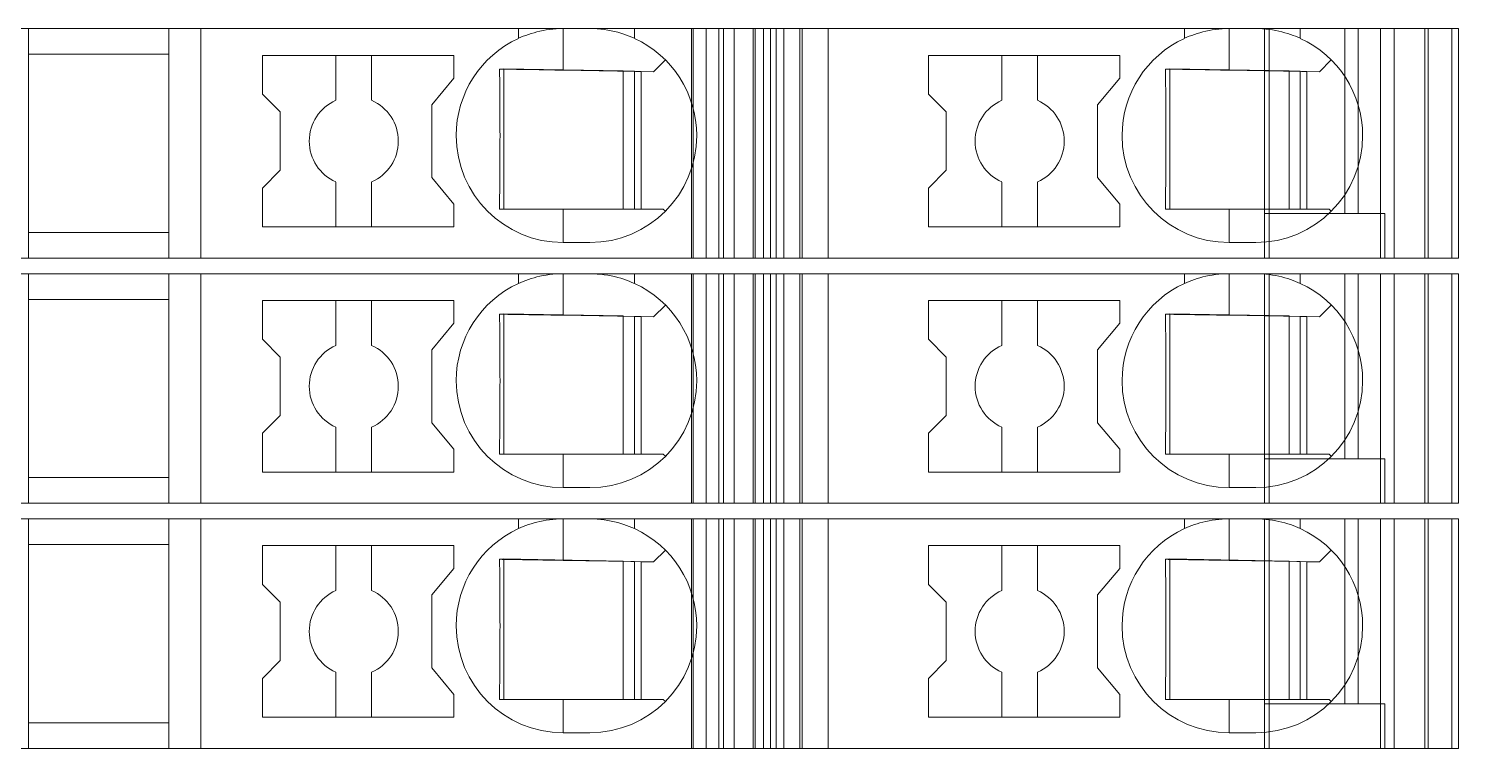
# Model space of a CAD drawing. Header units: millimetres. Extents: x 0 to 1680, y 0 to 1188.
# Drawn here: x 909.05 to 941.15, y 347.35 to 363.5 of the extents above; entities that cross this region are included whole.
import ezdxf
from ezdxf.enums import TextEntityAlignment as Align

# ---------------------------------------------------------------- set-up
doc = ezdxf.new("R2010")
doc.units = ezdxf.units.MM
for name, color, linetype, lineweight in [('EPLAN309', 5, 'Continuous', 5), ('EPLAN493', 5, 'Continuous', 5), ('MAIN-1', 7, 'Continuous', 5), ('MAIN-2', 7, 'Continuous', 5)]:
    doc.layers.add(name, color=color, linetype=linetype, lineweight=lineweight)
doc.styles.add('Tahoma', font='')
doc.styles.get('Tahoma').set_extended_font_data('Tahoma')

# ---------------------------------------------------------------- blocks, each defined once
blk = doc.blocks.new('EPLSYM_LibrarySPECIAL_Symbol12_Variant0_Placement8_22')
at = {"layer": 'EPLAN309', "lineweight": 13, "ltscale": 16}
blk.add_lwpolyline([(0, -5.15), (68.15, -5.15), (68.15, 0), (0, 0)], close=True, dxfattribs=at)
at = {"layer": 'EPLAN493', "color": 5, "style": 'Tahoma'}
blk.add_attdef('17_20450', text='', height=2.3478, dxfattribs=at).set_placement((0, -21.83478), align=Align.MIDDLE_RIGHT)
blk = doc.blocks.new('EPLSYM_LibrarySPECIAL_Symbol12_Variant0_Placement8_23')
at = {"layer": 'EPLAN309', "lineweight": 13, "ltscale": 16}
blk.add_lwpolyline([(0, -5.15), (68.15, -5.15), (68.15, 0), (0, 0)], close=True, dxfattribs=at)
at = {"layer": 'EPLAN493', "color": 5, "style": 'Tahoma'}
blk.add_attdef('17_20450', text='', height=2.3478, dxfattribs=at).set_placement((0, -21.83478), align=Align.MIDDLE_RIGHT)
blk = doc.blocks.new('EPLSYM_LibrarySPECIAL_Symbol12_Variant0_Placement8_24')
at = {"layer": 'EPLAN309', "lineweight": 13, "ltscale": 16}
blk.add_lwpolyline([(0, -5.15), (68.15, -5.15), (68.15, 0), (0, 0)], close=True, dxfattribs=at)
at = {"layer": 'EPLAN493', "color": 5, "style": 'Tahoma'}
blk.add_attdef('17_20450', text='', height=2.3478, dxfattribs=at).set_placement((0, -21.83478), align=Align.MIDDLE_RIGHT)

msp = doc.modelspace()

# ---------------------------------------------------------------- linework, layer by layer
at = {"layer": 'MAIN-1'}
for p, q in [((909.05, 363.5), (912.2, 363.5)), ((909.05, 363.5), (909.05, 358.35)), ((912.919, 363.5), (912.2, 363.5)), ((912.2, 358.35), (912.2, 363.5)), ((920.05, 363.5), (912.919, 363.5)), ((912.919, 363.5), (912.919, 358.35)), ((920.05, 363.5), (921.05, 363.5)), ((920.05, 363.282), (920.05, 363.5)), ((920.333, 363.39), (920.272, 363.37)), ((920.397, 363.409), (920.333, 363.39)), ((920.463, 363.427), (920.397, 363.409)), ((920.531, 363.443), (920.463, 363.427)), ((920.601, 363.458), (920.531, 363.443)), ((920.673, 363.47), (920.601, 363.458)), ((920.746, 363.481), (920.673, 363.47)), ((920.821, 363.489), (920.746, 363.481)), ((920.897, 363.495), (920.821, 363.489)), ((920.973, 363.499), (920.897, 363.495)), ((921.05, 363.5), (920.973, 363.499)), ((921.05, 362.568), (921.05, 363.5)), ((921.05, 363.5), (921.65, 363.5)), ((921.65, 363.5), (921.732, 363.499)), ((922.65, 363.5), (921.65, 363.5)), ((921.732, 363.499), (921.814, 363.494)), ((921.814, 363.494), (921.896, 363.487)), ((921.896, 363.487), (921.975, 363.478)), ((921.975, 363.478), (922.053, 363.466)), ((922.053, 363.466), (922.13, 363.452)), ((922.13, 363.452), (922.204, 363.435)), ((922.204, 363.435), (922.275, 363.417)), ((922.275, 363.417), (922.345, 363.397)), ((922.345, 363.397), (922.411, 363.376)), ((922.411, 363.376), (922.475, 363.354)), ((922.65, 363.5), (925.704, 363.5)), ((922.65, 363.282), (922.65, 363.5)), ((925.832, 363.5), (925.704, 363.5)), ((925.704, 358.35), (925.704, 363.5)), ((925.832, 363.5), (926.367, 363.5)), ((925.832, 358.35), (925.832, 363.5)), ((927, 363.5), (926.367, 363.5)), ((926.367, 358.35), (926.367, 363.5)), ((927, 363.5), (935, 363.5)), ((927, 358.35), (927, 363.5)), ((935, 363.5), (936, 363.5)), ((935, 363.282), (935, 363.5)), ((935.283, 363.39), (935.222, 363.37)), ((935.347, 363.409), (935.283, 363.39)), ((935.413, 363.427), (935.347, 363.409)), ((935.481, 363.443), (935.413, 363.427)), ((935.551, 363.458), (935.481, 363.443)), ((935.622, 363.47), (935.551, 363.458)), ((935.696, 363.481), (935.622, 363.47)), ((935.771, 363.489), (935.696, 363.481)), ((935.847, 363.495), (935.771, 363.489)), ((935.923, 363.499), (935.847, 363.495)), ((936, 363.5), (935.923, 363.499)), ((936, 362.568), (936, 363.5)), ((936, 363.5), (936.6, 363.5)), ((936.6, 363.5), (936.677, 363.499)), ((937.6, 363.5), (936.6, 363.5)), ((936.677, 363.499), (936.753, 363.495)), ((936.753, 363.495), (936.829, 363.489)), ((936.829, 363.489), (936.904, 363.481)), ((936.904, 363.481), (936.978, 363.47)), ((936.978, 363.47), (937.049, 363.458)), ((937.049, 363.458), (937.119, 363.443)), ((937.119, 363.443), (937.187, 363.427)), ((937.187, 363.427), (937.253, 363.409)), ((937.253, 363.409), (937.317, 363.39)), ((937.317, 363.39), (937.378, 363.37)), ((937.6, 363.5), (941, 363.5)), ((937.6, 363.282), (937.6, 363.5)), ((941, 358.35), (941, 363.5)), ((920.102, 363.305), (920.05, 363.282)), ((920.156, 363.327), (920.102, 363.305)), ((920.213, 363.349), (920.156, 363.327)), ((920.272, 363.37), (920.213, 363.349)), ((922.475, 363.354), (922.536, 363.331)), ((922.536, 363.331), (922.594, 363.306)), ((922.594, 363.306), (922.65, 363.282)), ((935.052, 363.305), (935, 363.282)), ((935.106, 363.327), (935.052, 363.305)), ((935.163, 363.349), (935.106, 363.327)), ((935.222, 363.37), (935.163, 363.349)), ((937.378, 363.37), (937.437, 363.349)), ((937.437, 363.349), (937.494, 363.327)), ((937.494, 363.327), (937.548, 363.305)), ((937.548, 363.305), (937.6, 363.282)), ((909.05, 362.925), (912.2, 362.925)), ((914.3, 362.9), (914.3, 362.029)), ((914.3, 362.9), (918.6, 362.9)), ((915.95, 362.9), (915.95, 361.892)), ((916.75, 361.892), (916.75, 362.9)), ((918.6, 362.389), (918.6, 362.9)), ((923.083, 362.533), (923.347, 362.797)), ((929.25, 362.9), (929.25, 362.029)), ((929.25, 362.9), (933.55, 362.9)), ((930.9, 362.9), (930.9, 361.892)), ((931.7, 361.892), (931.7, 362.9)), ((933.55, 362.389), (933.55, 362.9)), ((938.033, 362.533), (938.297, 362.797)), ((919.624, 362.592), (919.625, 362.522)), ((919.685, 362.591), (919.624, 362.592)), ((919.625, 362.522), (919.625, 362.45)), ((919.625, 362.45), (919.626, 362.377)), ((919.746, 362.59), (919.685, 362.591)), ((919.721, 362.591), (919.721, 359.45)), ((919.809, 362.589), (919.746, 362.59)), ((919.873, 362.588), (919.809, 362.589)), ((919.937, 362.587), (919.873, 362.588)), ((920.003, 362.586), (919.937, 362.587)), ((920.071, 362.585), (920.003, 362.586)), ((920.14, 362.584), (920.071, 362.585)), ((920.21, 362.582), (920.14, 362.584)), ((920.283, 362.581), (920.21, 362.582)), ((920.358, 362.58), (920.283, 362.581)), ((920.435, 362.579), (920.358, 362.58)), ((920.514, 362.577), (920.435, 362.579)), ((920.597, 362.576), (920.514, 362.577)), ((920.682, 362.575), (920.597, 362.576)), ((920.771, 362.573), (920.682, 362.575)), ((920.862, 362.571), (920.771, 362.573)), ((920.955, 362.57), (920.862, 362.571)), ((921.05, 362.568), (920.955, 362.57)), ((921.05, 362.568), (923.083, 362.533)), ((922.4, 362.545), (922.4, 359.45)), ((922.65, 359.45), (922.65, 362.54)), ((922.8, 362.538), (922.8, 359.45)), ((934.574, 362.592), (934.574, 362.522)), ((934.635, 362.591), (934.574, 362.592)), ((934.574, 362.522), (934.575, 362.45)), ((934.575, 362.45), (934.576, 362.377)), ((934.696, 362.59), (934.635, 362.591)), ((934.671, 362.591), (934.671, 359.45)), ((934.759, 362.589), (934.696, 362.59)), ((934.822, 362.588), (934.759, 362.589)), ((934.887, 362.587), (934.822, 362.588)), ((934.953, 362.586), (934.887, 362.587)), ((935.021, 362.585), (934.953, 362.586)), ((935.09, 362.584), (935.021, 362.585)), ((935.16, 362.582), (935.09, 362.584)), ((935.233, 362.581), (935.16, 362.582)), ((935.307, 362.58), (935.233, 362.581)), ((935.385, 362.579), (935.307, 362.58)), ((935.464, 362.577), (935.385, 362.579)), ((935.547, 362.576), (935.464, 362.577)), ((935.632, 362.575), (935.547, 362.576)), ((935.72, 362.573), (935.632, 362.575)), ((935.812, 362.571), (935.72, 362.573)), ((935.905, 362.57), (935.812, 362.571)), ((936, 362.568), (935.905, 362.57)), ((936, 362.568), (938.033, 362.533)), ((937.35, 362.545), (937.35, 359.45)), ((937.6, 359.45), (937.6, 362.54)), ((937.75, 362.538), (937.75, 359.45)), ((918.1, 361.793), (918.6, 362.389)), ((919.626, 362.377), (919.627, 362.303)), ((919.627, 362.303), (919.628, 362.227)), ((919.628, 362.227), (919.628, 362.149)), ((919.628, 362.149), (919.629, 362.07)), ((933.05, 361.793), (933.55, 362.389)), ((934.576, 362.377), (934.577, 362.303)), ((934.577, 362.303), (934.577, 362.227)), ((934.577, 362.227), (934.578, 362.149)), ((934.578, 362.149), (934.579, 362.07)), ((914.7, 361.629), (914.3, 362.029)), ((918.1, 361.793), (918.1, 360.157)), ((919.629, 362.07), (919.63, 361.988)), ((919.63, 361.988), (919.63, 361.904)), ((919.63, 361.904), (919.631, 361.817)), ((919.631, 361.817), (919.631, 361.726)), ((929.65, 361.629), (929.25, 362.029)), ((933.05, 361.793), (933.05, 360.157)), ((934.579, 362.07), (934.58, 361.988)), ((934.58, 361.988), (934.58, 361.904)), ((934.58, 361.904), (934.581, 361.817)), ((934.581, 361.817), (934.581, 361.726)), ((914.7, 361.629), (914.7, 360.321)), ((919.631, 361.726), (919.632, 361.632)), ((919.632, 361.632), (919.633, 361.534)), ((919.633, 361.534), (919.633, 361.431)), ((929.65, 361.629), (929.65, 360.321)), ((934.581, 361.726), (934.582, 361.632)), ((934.582, 361.632), (934.582, 361.534)), ((934.582, 361.534), (934.583, 361.431)), ((919.633, 361.431), (919.633, 361.324)), ((919.633, 361.324), (919.633, 361.213)), ((919.633, 361.213), (919.634, 361.1)), ((934.583, 361.431), (934.583, 361.324)), ((934.583, 361.324), (934.583, 361.213)), ((934.583, 361.213), (934.583, 361.1)), ((919.634, 361.1), (919.633, 360.979)), ((919.633, 360.979), (919.633, 360.861)), ((919.633, 360.861), (919.633, 360.747)), ((934.583, 361.1), (934.583, 360.979)), ((934.583, 360.979), (934.583, 360.861)), ((934.583, 360.861), (934.583, 360.747)), ((919.632, 360.534), (919.631, 360.434)), ((919.633, 360.747), (919.632, 360.638)), ((919.632, 360.638), (919.632, 360.534)), ((934.582, 360.534), (934.581, 360.434)), ((934.583, 360.747), (934.582, 360.638)), ((934.582, 360.638), (934.582, 360.534)), ((914.7, 360.321), (914.3, 359.921)), ((919.63, 360.248), (919.629, 360.159)), ((919.631, 360.339), (919.63, 360.248)), ((919.631, 360.434), (919.631, 360.339)), ((929.65, 360.321), (929.25, 359.921)), ((934.58, 360.248), (934.579, 360.159)), ((934.581, 360.339), (934.58, 360.248)), ((934.581, 360.434), (934.581, 360.339)), ((914.3, 359.921), (914.3, 359.05)), ((915.95, 360.058), (915.95, 359.05)), ((916.75, 360.058), (916.75, 359.05)), ((918.1, 360.157), (918.6, 359.561)), ((919.627, 359.908), (919.626, 359.829)), ((919.628, 359.99), (919.627, 359.908)), ((919.629, 360.159), (919.628, 360.073)), ((919.628, 360.073), (919.628, 359.99)), ((929.25, 359.921), (929.25, 359.05)), ((930.9, 360.058), (930.9, 359.05)), ((931.7, 360.058), (931.7, 359.05)), ((933.05, 360.157), (933.55, 359.561)), ((934.577, 359.908), (934.576, 359.829)), ((934.578, 359.99), (934.577, 359.908)), ((934.579, 360.159), (934.578, 360.073)), ((934.578, 360.073), (934.578, 359.99)), ((918.6, 359.05), (918.6, 359.561)), ((919.623, 359.524), (919.622, 359.45)), ((919.624, 359.598), (919.623, 359.524)), ((919.625, 359.75), (919.624, 359.674)), ((919.624, 359.674), (919.624, 359.598)), ((919.626, 359.829), (919.625, 359.75)), ((933.55, 359.05), (933.55, 359.561)), ((934.573, 359.524), (934.572, 359.45)), ((934.574, 359.598), (934.573, 359.524)), ((934.575, 359.75), (934.574, 359.674)), ((934.574, 359.674), (934.574, 359.598)), ((934.576, 359.829), (934.575, 359.75)), ((919.622, 359.45), (919.683, 359.45)), ((919.683, 359.45), (919.746, 359.45)), ((919.746, 359.45), (919.809, 359.45)), ((919.809, 359.45), (919.873, 359.45)), ((919.873, 359.45), (919.939, 359.45)), ((919.939, 359.45), (920.005, 359.45)), ((920.005, 359.45), (920.074, 359.45)), ((920.074, 359.45), (920.144, 359.45)), ((920.144, 359.45), (920.215, 359.45)), ((920.215, 359.45), (920.289, 359.45)), ((920.289, 359.45), (920.364, 359.45)), ((920.364, 359.45), (920.442, 359.45)), ((920.442, 359.45), (920.522, 359.45)), ((920.522, 359.45), (920.605, 359.45)), ((920.605, 359.45), (920.69, 359.45)), ((920.69, 359.45), (920.778, 359.45)), ((920.778, 359.45), (920.867, 359.45)), ((920.867, 359.45), (920.958, 359.45)), ((920.958, 359.45), (921.05, 359.45)), ((921.05, 359.45), (923.3, 359.45)), ((921.05, 359.45), (921.05, 358.7)), ((923.347, 359.403), (923.3, 359.45)), ((934.572, 359.45), (934.633, 359.45)), ((934.633, 359.45), (934.695, 359.45)), ((934.695, 359.45), (934.759, 359.45)), ((934.759, 359.45), (934.823, 359.45)), ((934.823, 359.45), (934.889, 359.45)), ((934.889, 359.45), (934.955, 359.45)), ((934.955, 359.45), (935.024, 359.45)), ((935.024, 359.45), (935.093, 359.45)), ((935.093, 359.45), (935.165, 359.45)), ((935.165, 359.45), (935.239, 359.45)), ((935.239, 359.45), (935.314, 359.45)), ((935.314, 359.45), (935.392, 359.45)), ((935.392, 359.45), (935.472, 359.45)), ((935.472, 359.45), (935.555, 359.45)), ((935.555, 359.45), (935.64, 359.45)), ((935.64, 359.45), (935.727, 359.45)), ((935.727, 359.45), (935.817, 359.45)), ((935.817, 359.45), (935.908, 359.45)), ((935.908, 359.45), (936, 359.45)), ((936, 359.45), (936, 358.7)), ((936, 359.45), (938.25, 359.45)), ((938.297, 359.403), (938.25, 359.45)), ((909.05, 358.925), (912.2, 358.925)), ((918.6, 359.05), (914.3, 359.05)), ((933.55, 359.05), (929.25, 359.05)), ((921.65, 358.7), (921.05, 358.7)), ((936.6, 358.7), (936, 358.7)), ((909.05, 358.35), (912.2, 358.35)), ((912.919, 358.35), (912.2, 358.35)), ((912.919, 358.35), (925.704, 358.35)), ((924.544, 358.35), (924.544, 358.35)), ((924.65, 358.35), (924.65, 358.35)), ((925.832, 358.35), (925.704, 358.35)), ((925.832, 358.35), (926.367, 358.35)), ((927, 358.35), (926.367, 358.35)), ((927, 358.35), (941, 358.35)), ((939.5, 358.35), (939.5, 358.35)), ((909.05, 358), (912.2, 358)), ((909.05, 358), (909.05, 352.85)), ((912.919, 358), (912.2, 358)), ((912.2, 352.85), (912.2, 358)), ((920.05, 358), (912.919, 358)), ((912.919, 358), (912.919, 352.85)), ((920.05, 358), (921.05, 358)), ((920.05, 357.782), (920.05, 358)), ((920.463, 357.927), (920.397, 357.909)), ((920.531, 357.943), (920.463, 357.927)), ((920.601, 357.958), (920.531, 357.943)), ((920.673, 357.97), (920.601, 357.958)), ((920.746, 357.981), (920.673, 357.97)), ((920.821, 357.989), (920.746, 357.981)), ((920.897, 357.995), (920.821, 357.989)), ((920.973, 357.999), (920.897, 357.995)), ((921.05, 358), (920.973, 357.999)), ((921.05, 357.068), (921.05, 358)), ((921.05, 358), (921.65, 358)), ((921.65, 358), (921.732, 357.999)), ((922.65, 358), (921.65, 358)), ((921.732, 357.999), (921.814, 357.994)), ((921.814, 357.994), (921.896, 357.987)), ((921.896, 357.987), (921.975, 357.978)), ((921.975, 357.978), (922.053, 357.966)), ((922.053, 357.966), (922.13, 357.952)), ((922.13, 357.952), (922.204, 357.935)), ((922.204, 357.935), (922.275, 357.917)), ((922.275, 357.917), (922.345, 357.897)), ((922.65, 358), (925.704, 358)), ((922.65, 357.782), (922.65, 358)), ((925.832, 358), (925.704, 358)), ((925.704, 352.85), (925.704, 358)), ((925.832, 358), (926.367, 358)), ((925.832, 352.85), (925.832, 358)), ((927, 358), (926.367, 358)), ((926.367, 352.85), (926.367, 358)), ((927, 358), (935, 358)), ((927, 352.85), (927, 358)), ((935, 358), (936, 358)), ((935, 357.782), (935, 358)), ((935.413, 357.927), (935.347, 357.909)), ((935.481, 357.943), (935.413, 357.927)), ((935.551, 357.958), (935.481, 357.943)), ((935.622, 357.97), (935.551, 357.958)), ((935.696, 357.981), (935.622, 357.97)), ((935.771, 357.989), (935.696, 357.981)), ((935.847, 357.995), (935.771, 357.989)), ((935.923, 357.999), (935.847, 357.995)), ((936, 358), (935.923, 357.999)), ((936, 357.068), (936, 358)), ((936, 358), (936.6, 358)), ((936.6, 358), (936.677, 357.999)), ((937.6, 358), (936.6, 358)), ((936.677, 357.999), (936.753, 357.995)), ((936.753, 357.995), (936.829, 357.989)), ((936.829, 357.989), (936.904, 357.981)), ((936.904, 357.981), (936.978, 357.97)), ((936.978, 357.97), (937.049, 357.958)), ((937.049, 357.958), (937.119, 357.943)), ((937.119, 357.943), (937.187, 357.927)), ((937.187, 357.927), (937.253, 357.909)), ((937.6, 358), (941, 358)), ((937.6, 357.782), (937.6, 358)), ((941, 352.85), (941, 358)), ((920.102, 357.805), (920.05, 357.782)), ((920.156, 357.827), (920.102, 357.805)), ((920.213, 357.849), (920.156, 357.827)), ((920.272, 357.87), (920.213, 357.849)), ((920.333, 357.89), (920.272, 357.87)), ((920.397, 357.909), (920.333, 357.89)), ((922.345, 357.897), (922.411, 357.876)), ((922.411, 357.876), (922.475, 357.854)), ((922.475, 357.854), (922.536, 357.831)), ((922.536, 357.831), (922.594, 357.806)), ((922.594, 357.806), (922.65, 357.782)), ((935.052, 357.805), (935, 357.782)), ((935.106, 357.827), (935.052, 357.805)), ((935.163, 357.849), (935.106, 357.827)), ((935.222, 357.87), (935.163, 357.849)), ((935.283, 357.89), (935.222, 357.87)), ((935.347, 357.909), (935.283, 357.89)), ((937.253, 357.909), (937.317, 357.89)), ((937.317, 357.89), (937.378, 357.87)), ((937.378, 357.87), (937.437, 357.849)), ((937.437, 357.849), (937.494, 357.827)), ((937.494, 357.827), (937.548, 357.805)), ((937.548, 357.805), (937.6, 357.782)), ((909.05, 357.425), (912.2, 357.425)), ((914.3, 357.4), (914.3, 356.529)), ((914.3, 357.4), (918.6, 357.4)), ((915.95, 357.4), (915.95, 356.392)), ((916.75, 356.392), (916.75, 357.4)), ((918.6, 356.889), (918.6, 357.4)), ((923.083, 357.033), (923.347, 357.297)), ((929.25, 357.4), (929.25, 356.529)), ((929.25, 357.4), (933.55, 357.4)), ((930.9, 357.4), (930.9, 356.392)), ((931.7, 356.392), (931.7, 357.4)), ((933.55, 356.889), (933.55, 357.4)), ((938.033, 357.033), (938.297, 357.297)), ((919.624, 357.092), (919.625, 357.022)), ((919.685, 357.091), (919.624, 357.092)), ((919.625, 357.022), (919.625, 356.95)), ((919.746, 357.09), (919.685, 357.091)), ((919.721, 357.091), (919.721, 353.95)), ((919.809, 357.089), (919.746, 357.09)), ((919.873, 357.088), (919.809, 357.089)), ((919.937, 357.087), (919.873, 357.088)), ((920.003, 357.086), (919.937, 357.087)), ((920.071, 357.085), (920.003, 357.086)), ((920.14, 357.084), (920.071, 357.085)), ((920.21, 357.082), (920.14, 357.084)), ((920.283, 357.081), (920.21, 357.082)), ((920.358, 357.08), (920.283, 357.081)), ((920.435, 357.079), (920.358, 357.08)), ((920.514, 357.077), (920.435, 357.079)), ((920.597, 357.076), (920.514, 357.077)), ((920.682, 357.075), (920.597, 357.076)), ((920.771, 357.073), (920.682, 357.075)), ((920.862, 357.071), (920.771, 357.073)), ((920.955, 357.07), (920.862, 357.071)), ((921.05, 357.068), (920.955, 357.07)), ((921.05, 357.068), (923.083, 357.033)), ((922.4, 357.045), (922.4, 353.95)), ((922.65, 353.95), (922.65, 357.04)), ((922.8, 357.038), (922.8, 353.95)), ((934.574, 357.092), (934.574, 357.022)), ((934.635, 357.091), (934.574, 357.092)), ((934.574, 357.022), (934.575, 356.95)), ((934.696, 357.09), (934.635, 357.091)), ((934.671, 357.091), (934.671, 353.95)), ((934.759, 357.089), (934.696, 357.09)), ((934.822, 357.088), (934.759, 357.089)), ((934.887, 357.087), (934.822, 357.088)), ((934.953, 357.086), (934.887, 357.087)), ((935.021, 357.085), (934.953, 357.086)), ((935.09, 357.084), (935.021, 357.085)), ((935.16, 357.082), (935.09, 357.084)), ((935.233, 357.081), (935.16, 357.082)), ((935.307, 357.08), (935.233, 357.081)), ((935.385, 357.079), (935.307, 357.08)), ((935.464, 357.077), (935.385, 357.079)), ((935.547, 357.076), (935.464, 357.077)), ((935.632, 357.075), (935.547, 357.076)), ((935.72, 357.073), (935.632, 357.075)), ((935.812, 357.071), (935.72, 357.073)), ((935.905, 357.07), (935.812, 357.071)), ((936, 357.068), (935.905, 357.07)), ((936, 357.068), (938.033, 357.033)), ((937.35, 357.045), (937.35, 353.95)), ((937.6, 353.95), (937.6, 357.04)), ((937.75, 357.038), (937.75, 353.95)), ((918.1, 356.293), (918.6, 356.889)), ((919.625, 356.95), (919.626, 356.877)), ((919.626, 356.877), (919.627, 356.803)), ((919.627, 356.803), (919.628, 356.727)), ((919.628, 356.727), (919.628, 356.649)), ((919.628, 356.649), (919.629, 356.57)), ((933.05, 356.293), (933.55, 356.889)), ((934.575, 356.95), (934.576, 356.877)), ((934.576, 356.877), (934.577, 356.803)), ((934.577, 356.803), (934.577, 356.727)), ((934.577, 356.727), (934.578, 356.649)), ((934.578, 356.649), (934.579, 356.57)), ((914.7, 356.129), (914.3, 356.529)), ((919.629, 356.57), (919.63, 356.488)), ((919.63, 356.488), (919.63, 356.404)), ((919.63, 356.404), (919.631, 356.317)), ((919.631, 356.317), (919.631, 356.226)), ((929.65, 356.129), (929.25, 356.529)), ((934.579, 356.57), (934.58, 356.488)), ((934.58, 356.488), (934.58, 356.404)), ((934.58, 356.404), (934.581, 356.317)), ((934.581, 356.317), (934.581, 356.226)), ((914.7, 356.129), (914.7, 354.821)), ((918.1, 356.293), (918.1, 354.657)), ((919.631, 356.226), (919.632, 356.132)), ((919.632, 356.132), (919.633, 356.034)), ((919.633, 356.034), (919.633, 355.931)), ((929.65, 356.129), (929.65, 354.821)), ((933.05, 356.293), (933.05, 354.657)), ((934.581, 356.226), (934.582, 356.132)), ((934.582, 356.132), (934.582, 356.034)), ((934.582, 356.034), (934.583, 355.931)), ((919.633, 355.931), (919.633, 355.824)), ((919.633, 355.824), (919.633, 355.713)), ((919.633, 355.713), (919.634, 355.6)), ((934.583, 355.931), (934.583, 355.824)), ((934.583, 355.824), (934.583, 355.713)), ((934.583, 355.713), (934.583, 355.6)), ((919.634, 355.6), (919.633, 355.479)), ((919.633, 355.479), (919.633, 355.361)), ((919.633, 355.361), (919.633, 355.247)), ((934.583, 355.6), (934.583, 355.479)), ((934.583, 355.479), (934.583, 355.361)), ((934.583, 355.361), (934.583, 355.247)), ((919.632, 355.034), (919.631, 354.934)), ((919.633, 355.247), (919.632, 355.138)), ((919.632, 355.138), (919.632, 355.034)), ((934.582, 355.034), (934.581, 354.934)), ((934.583, 355.247), (934.582, 355.138)), ((934.582, 355.138), (934.582, 355.034)), ((914.7, 354.821), (914.3, 354.421)), ((919.63, 354.748), (919.629, 354.659)), ((919.631, 354.839), (919.63, 354.748)), ((919.631, 354.934), (919.631, 354.839)), ((929.65, 354.821), (929.25, 354.421)), ((934.58, 354.748), (934.579, 354.659)), ((934.581, 354.839), (934.58, 354.748)), ((934.581, 354.934), (934.581, 354.839)), ((914.3, 354.421), (914.3, 353.55)), ((915.95, 354.558), (915.95, 353.55)), ((916.75, 354.558), (916.75, 353.55)), ((918.1, 354.657), (918.6, 354.061)), ((919.627, 354.408), (919.626, 354.329)), ((919.628, 354.49), (919.627, 354.408)), ((919.629, 354.659), (919.628, 354.573)), ((919.628, 354.573), (919.628, 354.49)), ((929.25, 354.421), (929.25, 353.55)), ((930.9, 354.558), (930.9, 353.55)), ((931.7, 354.558), (931.7, 353.55)), ((933.05, 354.657), (933.55, 354.061)), ((934.577, 354.408), (934.576, 354.329)), ((934.578, 354.49), (934.577, 354.408)), ((934.579, 354.659), (934.578, 354.573)), ((934.578, 354.573), (934.578, 354.49)), ((919.624, 354.098), (919.623, 354.024)), ((919.625, 354.25), (919.624, 354.174)), ((919.624, 354.174), (919.624, 354.098)), ((919.626, 354.329), (919.625, 354.25)), ((934.574, 354.098), (934.573, 354.024)), ((934.575, 354.25), (934.574, 354.174)), ((934.574, 354.174), (934.574, 354.098)), ((934.576, 354.329), (934.575, 354.25)), ((918.6, 353.55), (918.6, 354.061)), ((919.623, 354.024), (919.622, 353.95)), ((919.622, 353.95), (919.683, 353.95)), ((919.683, 353.95), (919.746, 353.95)), ((919.746, 353.95), (919.809, 353.95)), ((919.809, 353.95), (919.873, 353.95)), ((919.873, 353.95), (919.939, 353.95)), ((919.939, 353.95), (920.005, 353.95)), ((920.005, 353.95), (920.074, 353.95)), ((920.074, 353.95), (920.144, 353.95)), ((920.144, 353.95), (920.215, 353.95)), ((920.215, 353.95), (920.289, 353.95)), ((920.289, 353.95), (920.364, 353.95)), ((920.364, 353.95), (920.442, 353.95)), ((920.442, 353.95), (920.522, 353.95)), ((920.522, 353.95), (920.605, 353.95)), ((920.605, 353.95), (920.69, 353.95)), ((920.69, 353.95), (920.778, 353.95)), ((920.778, 353.95), (920.867, 353.95)), ((920.867, 353.95), (920.958, 353.95)), ((920.958, 353.95), (921.05, 353.95)), ((921.05, 353.95), (923.3, 353.95)), ((921.05, 353.95), (921.05, 353.2)), ((923.347, 353.903), (923.3, 353.95)), ((933.55, 353.55), (933.55, 354.061)), ((934.573, 354.024), (934.572, 353.95)), ((934.572, 353.95), (934.633, 353.95)), ((934.633, 353.95), (934.695, 353.95)), ((934.695, 353.95), (934.759, 353.95)), ((934.759, 353.95), (934.823, 353.95)), ((934.823, 353.95), (934.889, 353.95)), ((934.889, 353.95), (934.955, 353.95)), ((934.955, 353.95), (935.024, 353.95)), ((935.024, 353.95), (935.093, 353.95)), ((935.093, 353.95), (935.165, 353.95)), ((935.165, 353.95), (935.239, 353.95)), ((935.239, 353.95), (935.314, 353.95)), ((935.314, 353.95), (935.392, 353.95)), ((935.392, 353.95), (935.472, 353.95)), ((935.472, 353.95), (935.555, 353.95)), ((935.555, 353.95), (935.64, 353.95)), ((935.64, 353.95), (935.727, 353.95)), ((935.727, 353.95), (935.817, 353.95)), ((935.817, 353.95), (935.908, 353.95)), ((935.908, 353.95), (936, 353.95)), ((936, 353.95), (936, 353.2)), ((936, 353.95), (938.25, 353.95)), ((938.297, 353.903), (938.25, 353.95)), ((909.05, 353.425), (912.2, 353.425)), ((918.6, 353.55), (914.3, 353.55)), ((933.55, 353.55), (929.25, 353.55)), ((921.65, 353.2), (921.05, 353.2)), ((936.6, 353.2), (936, 353.2)), ((909.05, 352.85), (912.2, 352.85)), ((912.919, 352.85), (912.2, 352.85)), ((912.919, 352.85), (925.704, 352.85)), ((924.544, 352.85), (924.544, 352.85)), ((924.65, 352.85), (924.65, 352.85)), ((925.832, 352.85), (925.704, 352.85)), ((925.832, 352.85), (926.367, 352.85)), ((927, 352.85), (926.367, 352.85)), ((927, 352.85), (941, 352.85)), ((939.5, 352.85), (939.5, 352.85)), ((909.05, 352.5), (912.2, 352.5)), ((909.05, 352.5), (909.05, 347.35)), ((912.919, 352.5), (912.2, 352.5)), ((912.2, 347.35), (912.2, 352.5)), ((920.05, 352.5), (912.919, 352.5)), ((912.919, 352.5), (912.919, 347.35)), ((920.05, 352.5), (921.05, 352.5)), ((920.05, 352.282), (920.05, 352.5)), ((920.673, 352.47), (920.601, 352.458)), ((920.746, 352.481), (920.673, 352.47)), ((920.821, 352.489), (920.746, 352.481)), ((920.897, 352.495), (920.821, 352.489)), ((920.973, 352.499), (920.897, 352.495)), ((921.05, 352.5), (920.973, 352.499)), ((921.05, 351.568), (921.05, 352.5)), ((921.05, 352.5), (921.65, 352.5)), ((921.65, 352.5), (921.732, 352.499)), ((922.65, 352.5), (921.65, 352.5)), ((921.732, 352.499), (921.814, 352.494)), ((921.814, 352.494), (921.896, 352.487)), ((921.896, 352.487), (921.975, 352.478)), ((921.975, 352.478), (922.053, 352.466)), ((922.053, 352.466), (922.13, 352.452)), ((922.65, 352.5), (925.704, 352.5)), ((922.65, 352.282), (922.65, 352.5)), ((925.832, 352.5), (925.704, 352.5)), ((925.704, 347.35), (925.704, 352.5)), ((925.832, 352.5), (926.367, 352.5)), ((925.832, 347.35), (925.832, 352.5)), ((927, 352.5), (926.367, 352.5)), ((926.367, 347.35), (926.367, 352.5)), ((927, 352.5), (935, 352.5)), ((927, 347.35), (927, 352.5)), ((935, 352.5), (936, 352.5)), ((935, 352.282), (935, 352.5)), ((935.622, 352.47), (935.551, 352.458)), ((935.696, 352.481), (935.622, 352.47)), ((935.771, 352.489), (935.696, 352.481)), ((935.847, 352.495), (935.771, 352.489)), ((935.923, 352.499), (935.847, 352.495)), ((936, 352.5), (935.923, 352.499)), ((936, 351.568), (936, 352.5)), ((936, 352.5), (936.6, 352.5)), ((936.6, 352.5), (936.677, 352.499)), ((937.6, 352.5), (936.6, 352.5)), ((936.677, 352.499), (936.753, 352.495)), ((936.753, 352.495), (936.829, 352.489)), ((936.829, 352.489), (936.904, 352.481)), ((936.904, 352.481), (936.978, 352.47)), ((936.978, 352.47), (937.049, 352.458)), ((937.6, 352.5), (941, 352.5)), ((937.6, 352.282), (937.6, 352.5)), ((941, 347.35), (941, 352.5)), ((920.102, 352.305), (920.05, 352.282)), ((920.156, 352.327), (920.102, 352.305)), ((920.213, 352.349), (920.156, 352.327)), ((920.272, 352.37), (920.213, 352.349)), ((920.333, 352.39), (920.272, 352.37)), ((920.397, 352.409), (920.333, 352.39)), ((920.463, 352.427), (920.397, 352.409)), ((920.531, 352.443), (920.463, 352.427)), ((920.601, 352.458), (920.531, 352.443)), ((922.13, 352.452), (922.204, 352.435)), ((922.204, 352.435), (922.275, 352.417)), ((922.275, 352.417), (922.345, 352.397)), ((922.345, 352.397), (922.411, 352.376)), ((922.411, 352.376), (922.475, 352.354)), ((922.475, 352.354), (922.536, 352.331)), ((922.536, 352.331), (922.594, 352.306)), ((922.594, 352.306), (922.65, 352.282)), ((935.052, 352.305), (935, 352.282)), ((935.106, 352.327), (935.052, 352.305)), ((935.163, 352.349), (935.106, 352.327)), ((935.222, 352.37), (935.163, 352.349)), ((935.283, 352.39), (935.222, 352.37)), ((935.347, 352.409), (935.283, 352.39)), ((935.413, 352.427), (935.347, 352.409)), ((935.481, 352.443), (935.413, 352.427)), ((935.551, 352.458), (935.481, 352.443)), ((937.049, 352.458), (937.119, 352.443)), ((937.119, 352.443), (937.187, 352.427)), ((937.187, 352.427), (937.253, 352.409)), ((937.253, 352.409), (937.317, 352.39)), ((937.317, 352.39), (937.378, 352.37)), ((937.378, 352.37), (937.437, 352.349)), ((937.437, 352.349), (937.494, 352.327)), ((937.494, 352.327), (937.548, 352.305)), ((937.548, 352.305), (937.6, 352.282)), ((909.05, 351.925), (912.2, 351.925)), ((914.3, 351.9), (914.3, 351.029)), ((914.3, 351.9), (918.6, 351.9)), ((915.95, 351.9), (915.95, 350.892)), ((916.75, 350.892), (916.75, 351.9)), ((918.6, 351.389), (918.6, 351.9)), ((929.25, 351.9), (929.25, 351.029)), ((929.25, 351.9), (933.55, 351.9)), ((930.9, 351.9), (930.9, 350.892)), ((931.7, 350.892), (931.7, 351.9)), ((933.55, 351.389), (933.55, 351.9)), ((919.624, 351.592), (919.625, 351.522)), ((919.685, 351.591), (919.624, 351.592)), ((919.625, 351.522), (919.625, 351.45)), ((919.746, 351.59), (919.685, 351.591)), ((919.721, 351.591), (919.721, 348.45)), ((919.809, 351.589), (919.746, 351.59)), ((919.873, 351.588), (919.809, 351.589)), ((919.937, 351.587), (919.873, 351.588)), ((920.003, 351.586), (919.937, 351.587)), ((920.071, 351.585), (920.003, 351.586)), ((920.14, 351.584), (920.071, 351.585)), ((920.21, 351.582), (920.14, 351.584)), ((920.283, 351.581), (920.21, 351.582)), ((920.358, 351.58), (920.283, 351.581)), ((920.435, 351.579), (920.358, 351.58)), ((920.514, 351.577), (920.435, 351.579)), ((920.597, 351.576), (920.514, 351.577)), ((920.682, 351.575), (920.597, 351.576)), ((920.771, 351.573), (920.682, 351.575)), ((920.862, 351.571), (920.771, 351.573)), ((920.955, 351.57), (920.862, 351.571)), ((921.05, 351.568), (920.955, 351.57)), ((921.05, 351.568), (923.083, 351.533)), ((922.4, 351.545), (922.4, 348.45)), ((922.65, 348.45), (922.65, 351.54)), ((922.8, 351.538), (922.8, 348.45)), ((923.083, 351.533), (923.347, 351.797)), ((934.574, 351.592), (934.574, 351.522)), ((934.635, 351.591), (934.574, 351.592)), ((934.574, 351.522), (934.575, 351.45)), ((934.696, 351.59), (934.635, 351.591)), ((934.671, 351.591), (934.671, 348.45)), ((934.759, 351.589), (934.696, 351.59)), ((934.822, 351.588), (934.759, 351.589)), ((934.887, 351.587), (934.822, 351.588)), ((934.953, 351.586), (934.887, 351.587)), ((935.021, 351.585), (934.953, 351.586)), ((935.09, 351.584), (935.021, 351.585)), ((935.16, 351.582), (935.09, 351.584)), ((935.233, 351.581), (935.16, 351.582)), ((935.307, 351.58), (935.233, 351.581)), ((935.385, 351.579), (935.307, 351.58)), ((935.464, 351.577), (935.385, 351.579)), ((935.547, 351.576), (935.464, 351.577)), ((935.632, 351.575), (935.547, 351.576)), ((935.72, 351.573), (935.632, 351.575)), ((935.812, 351.571), (935.72, 351.573)), ((935.905, 351.57), (935.812, 351.571)), ((936, 351.568), (935.905, 351.57)), ((936, 351.568), (938.033, 351.533)), ((937.35, 351.545), (937.35, 348.45)), ((937.6, 348.45), (937.6, 351.54)), ((937.75, 351.538), (937.75, 348.45)), ((938.033, 351.533), (938.297, 351.797)), ((918.1, 350.793), (918.6, 351.389)), ((919.625, 351.45), (919.626, 351.377)), ((919.626, 351.377), (919.627, 351.303)), ((919.627, 351.303), (919.628, 351.227)), ((919.628, 351.227), (919.628, 351.149)), ((933.05, 350.793), (933.55, 351.389)), ((934.575, 351.45), (934.576, 351.377)), ((934.576, 351.377), (934.577, 351.303)), ((934.577, 351.303), (934.577, 351.227)), ((934.577, 351.227), (934.578, 351.149)), ((914.7, 350.629), (914.3, 351.029)), ((919.628, 351.149), (919.629, 351.07)), ((919.629, 351.07), (919.63, 350.988)), ((919.63, 350.988), (919.63, 350.904)), ((919.63, 350.904), (919.631, 350.817)), ((929.65, 350.629), (929.25, 351.029)), ((934.578, 351.149), (934.579, 351.07)), ((934.579, 351.07), (934.58, 350.988)), ((934.58, 350.988), (934.58, 350.904)), ((934.58, 350.904), (934.581, 350.817)), ((914.7, 350.629), (914.7, 349.321)), ((918.1, 350.793), (918.1, 349.157)), ((919.631, 350.817), (919.631, 350.726)), ((919.631, 350.726), (919.632, 350.632)), ((919.632, 350.632), (919.633, 350.534)), ((919.633, 350.534), (919.633, 350.431)), ((929.65, 350.629), (929.65, 349.321)), ((933.05, 350.793), (933.05, 349.157)), ((934.581, 350.817), (934.581, 350.726)), ((934.581, 350.726), (934.582, 350.632)), ((934.582, 350.632), (934.582, 350.534)), ((934.582, 350.534), (934.583, 350.431)), ((919.633, 350.431), (919.633, 350.324)), ((919.633, 350.324), (919.633, 350.213)), ((919.633, 350.213), (919.634, 350.1)), ((934.583, 350.431), (934.583, 350.324)), ((934.583, 350.324), (934.583, 350.213)), ((934.583, 350.213), (934.583, 350.1)), ((919.634, 350.1), (919.633, 349.979)), ((919.633, 349.979), (919.633, 349.861)), ((934.583, 350.1), (934.583, 349.979)), ((934.583, 349.979), (934.583, 349.861)), ((919.633, 349.747), (919.632, 349.638)), ((919.632, 349.638), (919.632, 349.534)), ((919.633, 349.861), (919.633, 349.747)), ((934.583, 349.747), (934.582, 349.638)), ((934.582, 349.638), (934.582, 349.534)), ((934.583, 349.861), (934.583, 349.747)), ((914.7, 349.321), (914.3, 348.921)), ((919.631, 349.339), (919.63, 349.248)), ((919.632, 349.534), (919.631, 349.434)), ((919.631, 349.434), (919.631, 349.339)), ((929.65, 349.321), (929.25, 348.921)), ((934.581, 349.339), (934.58, 349.248)), ((934.582, 349.534), (934.581, 349.434)), ((934.581, 349.434), (934.581, 349.339)), ((915.95, 349.058), (915.95, 348.05)), ((916.75, 349.058), (916.75, 348.05)), ((918.1, 349.157), (918.6, 348.561)), ((919.628, 348.99), (919.627, 348.908)), ((919.629, 349.159), (919.628, 349.073)), ((919.628, 349.073), (919.628, 348.99)), ((919.63, 349.248), (919.629, 349.159)), ((930.9, 349.058), (930.9, 348.05)), ((931.7, 349.058), (931.7, 348.05)), ((933.05, 349.157), (933.55, 348.561)), ((934.578, 348.99), (934.577, 348.908)), ((934.579, 349.159), (934.578, 349.073)), ((934.578, 349.073), (934.578, 348.99)), ((934.58, 349.248), (934.579, 349.159)), ((914.3, 348.921), (914.3, 348.05)), ((919.625, 348.75), (919.624, 348.674)), ((919.624, 348.674), (919.624, 348.598)), ((919.626, 348.829), (919.625, 348.75)), ((919.627, 348.908), (919.626, 348.829)), ((929.25, 348.921), (929.25, 348.05)), ((934.575, 348.75), (934.574, 348.674)), ((934.574, 348.674), (934.574, 348.598)), ((934.576, 348.829), (934.575, 348.75)), ((934.577, 348.908), (934.576, 348.829)), ((918.6, 348.05), (918.6, 348.561)), ((919.623, 348.524), (919.622, 348.45)), ((919.622, 348.45), (919.683, 348.45)), ((919.624, 348.598), (919.623, 348.524)), ((919.683, 348.45), (919.746, 348.45)), ((919.746, 348.45), (919.809, 348.45)), ((919.809, 348.45), (919.873, 348.45)), ((919.873, 348.45), (919.939, 348.45)), ((919.939, 348.45), (920.005, 348.45)), ((920.005, 348.45), (920.074, 348.45)), ((920.074, 348.45), (920.144, 348.45)), ((920.144, 348.45), (920.215, 348.45)), ((920.215, 348.45), (920.289, 348.45)), ((920.289, 348.45), (920.364, 348.45)), ((920.364, 348.45), (920.442, 348.45)), ((920.442, 348.45), (920.522, 348.45)), ((920.522, 348.45), (920.605, 348.45)), ((920.605, 348.45), (920.69, 348.45)), ((920.69, 348.45), (920.778, 348.45)), ((920.778, 348.45), (920.867, 348.45)), ((920.867, 348.45), (920.958, 348.45)), ((920.958, 348.45), (921.05, 348.45)), ((921.05, 348.45), (923.3, 348.45)), ((921.05, 348.45), (921.05, 347.7)), ((923.347, 348.403), (923.3, 348.45)), ((933.55, 348.05), (933.55, 348.561)), ((934.573, 348.524), (934.572, 348.45)), ((934.572, 348.45), (934.633, 348.45)), ((934.574, 348.598), (934.573, 348.524)), ((934.633, 348.45), (934.695, 348.45)), ((934.695, 348.45), (934.759, 348.45)), ((934.759, 348.45), (934.823, 348.45)), ((934.823, 348.45), (934.889, 348.45)), ((934.889, 348.45), (934.955, 348.45)), ((934.955, 348.45), (935.024, 348.45)), ((935.024, 348.45), (935.093, 348.45)), ((935.093, 348.45), (935.165, 348.45)), ((935.165, 348.45), (935.239, 348.45)), ((935.239, 348.45), (935.314, 348.45)), ((935.314, 348.45), (935.392, 348.45)), ((935.392, 348.45), (935.472, 348.45)), ((935.472, 348.45), (935.555, 348.45)), ((935.555, 348.45), (935.64, 348.45)), ((935.64, 348.45), (935.727, 348.45)), ((935.727, 348.45), (935.817, 348.45)), ((935.817, 348.45), (935.908, 348.45)), ((935.908, 348.45), (936, 348.45)), ((936, 348.45), (936, 347.7)), ((936, 348.45), (938.25, 348.45)), ((938.297, 348.403), (938.25, 348.45)), ((918.6, 348.05), (914.3, 348.05)), ((933.55, 348.05), (929.25, 348.05)), ((909.05, 347.925), (912.2, 347.925)), ((921.65, 347.7), (921.05, 347.7)), ((936.6, 347.7), (936, 347.7)), ((909.05, 347.35), (912.2, 347.35)), ((912.919, 347.35), (912.2, 347.35)), ((912.919, 347.35), (925.704, 347.35)), ((924.544, 347.35), (924.544, 347.35)), ((924.65, 347.35), (924.65, 347.35)), ((925.832, 347.35), (925.704, 347.35)), ((925.832, 347.35), (926.367, 347.35)), ((927, 347.35), (926.367, 347.35)), ((927, 347.35), (941, 347.35)), ((939.5, 347.35), (939.5, 347.35))]:
    msp.add_line(p, q, dxfattribs=at)
for centre, radius, start, end in [((921.05, 361.1), 2.4, 114.6244, 180), ((921.65, 361.1), 2.4, 0, 65.3756), ((936, 361.1), 2.4, 114.6244, 180), ((936.6, 361.1), 2.4, 0, 65.3756), ((916.35, 360.975), 1, 113.5782, 180), ((916.35, 360.975), 1, 0, 66.4218), ((931.3, 360.975), 1, 113.5782, 180), ((931.3, 360.975), 1, 0, 66.4218), ((916.35, 360.975), 1, 180, 246.4218), ((916.35, 360.975), 1, 293.5782, 0), ((921.05, 361.1), 2.4, 180, 270), ((921.65, 361.1), 2.4, 270, 0), ((931.3, 360.975), 1, 180, 246.4218), ((931.3, 360.975), 1, 293.5782, 0), ((936, 361.1), 2.4, 180, 270), ((936.6, 361.1), 2.4, 270, 0), ((921.05, 355.6), 2.4, 114.6244, 180), ((921.65, 355.6), 2.4, 0, 65.3756), ((936, 355.6), 2.4, 114.6244, 180), ((936.6, 355.6), 2.4, 0, 65.3756), ((916.35, 355.475), 1, 113.5782, 180), ((916.35, 355.475), 1, 0, 66.4218), ((931.3, 355.475), 1, 113.5782, 180), ((931.3, 355.475), 1, 0, 66.4218), ((916.35, 355.475), 1, 180, 246.4218), ((916.35, 355.475), 1, 293.5782, 0), ((921.05, 355.6), 2.4, 180, 270), ((921.65, 355.6), 2.4, 270, 0), ((931.3, 355.475), 1, 180, 246.4218), ((931.3, 355.475), 1, 293.5782, 0), ((936, 355.6), 2.4, 180, 270), ((936.6, 355.6), 2.4, 270, 0), ((921.05, 350.1), 2.4, 114.6244, 180), ((921.65, 350.1), 2.4, 0, 65.3756), ((936, 350.1), 2.4, 114.6244, 180), ((936.6, 350.1), 2.4, 0, 65.3756), ((916.35, 349.975), 1, 113.5782, 180), ((916.35, 349.975), 1, 0, 66.4218), ((931.3, 349.975), 1, 113.5782, 180), ((931.3, 349.975), 1, 0, 66.4218), ((916.35, 349.975), 1, 180, 246.4218), ((916.35, 349.975), 1, 293.5782, 0), ((921.05, 350.1), 2.4, 180, 270), ((921.65, 350.1), 2.4, 270, 0), ((931.3, 349.975), 1, 180, 246.4218), ((931.3, 349.975), 1, 293.5782, 0), ((936, 350.1), 2.4, 180, 270), ((936.6, 350.1), 2.4, 270, 0)]:
    msp.add_arc(centre, radius, start, end, dxfattribs=at)
at = {"layer": 'MAIN-2'}
for p, q in [((923.931, 358.35), (923.931, 363.5)), ((923.971, 363.5), (923.971, 358.35)), ((924.262, 363.5), (924.262, 358.35)), ((924.544, 358.35), (924.544, 363.5)), ((924.65, 358.35), (924.65, 363.5)), ((924.891, 363.5), (924.891, 358.35)), ((925.316, 363.5), (925.316, 358.35)), ((925.361, 363.5), (925.361, 358.35)), ((925.363, 358.35), (925.363, 363.5)), ((925.55, 363.5), (925.55, 358.35)), ((926.008, 358.35), (926.008, 363.5)), ((926.414, 363.5), (926.414, 358.35)), ((936.8, 363.5), (936.8, 358.35)), ((936.898, 363.5), (936.898, 358.35)), ((938.6, 363.5), (938.6, 359.35)), ((938.9, 359.35), (938.9, 363.5)), ((939.4, 363.5), (939.4, 358.35)), ((939.709, 358.35), (939.709, 363.5)), ((940.4, 358.35), (940.4, 363.5)), ((940.47, 363.5), (940.47, 358.35)), ((919.721, 362.6), (919.624, 362.592)), ((919.721, 362.6), (919.721, 362.591)), ((922.4, 362.553), (919.721, 362.6)), ((922.4, 362.548), (922.4, 362.553)), ((922.65, 362.543), (922.4, 362.548)), ((922.4, 362.548), (922.4, 362.545)), ((922.65, 362.543), (922.65, 362.542)), ((922.8, 362.539), (922.65, 362.542)), ((922.65, 362.54), (922.65, 362.542)), ((922.8, 362.538), (922.8, 362.539)), ((922.8, 362.538), (923.083, 362.533)), ((922.8, 362.538), (922.8, 362.538)), ((934.671, 362.6), (934.574, 362.592)), ((934.671, 362.6), (934.671, 362.591)), ((937.35, 362.553), (934.671, 362.6)), ((937.35, 362.548), (937.35, 362.553)), ((937.6, 362.543), (937.35, 362.548)), ((937.35, 362.548), (937.35, 362.545)), ((937.6, 362.543), (937.6, 362.542)), ((937.75, 362.539), (937.6, 362.542)), ((937.6, 362.54), (937.6, 362.542)), ((937.75, 362.538), (937.75, 362.539)), ((937.75, 362.538), (938.033, 362.533)), ((937.75, 362.538), (937.75, 362.538)), ((922.4, 359.45), (922.4, 359.45)), ((922.65, 359.45), (922.65, 359.45)), ((923.347, 359.403), (923.347, 359.403)), ((936.8, 359.35), (939.5, 359.35)), ((937.35, 359.45), (937.35, 359.45)), ((937.6, 359.45), (937.6, 359.45)), ((938.297, 359.403), (938.297, 359.403)), ((939.5, 358.35), (939.5, 359.35)), ((923.931, 352.85), (923.931, 358)), ((923.971, 358), (923.971, 352.85)), ((924.262, 358), (924.262, 352.85)), ((924.544, 352.85), (924.544, 358)), ((924.65, 352.85), (924.65, 358)), ((924.891, 358), (924.891, 352.85)), ((925.316, 358), (925.316, 352.85)), ((925.361, 358), (925.361, 352.85)), ((925.363, 352.85), (925.363, 358)), ((925.55, 358), (925.55, 352.85)), ((926.008, 352.85), (926.008, 358)), ((926.414, 358), (926.414, 352.85)), ((936.8, 358), (936.8, 352.85)), ((936.898, 358), (936.898, 352.85)), ((938.6, 358), (938.6, 353.85)), ((938.9, 353.85), (938.9, 358)), ((939.4, 358), (939.4, 352.85)), ((939.709, 352.85), (939.709, 358)), ((940.4, 352.85), (940.4, 358)), ((940.47, 358), (940.47, 352.85)), ((919.721, 357.1), (919.624, 357.092)), ((919.721, 357.1), (919.721, 357.091)), ((922.4, 357.053), (919.721, 357.1)), ((922.4, 357.048), (922.4, 357.053)), ((922.65, 357.043), (922.4, 357.048)), ((922.4, 357.048), (922.4, 357.045)), ((922.65, 357.043), (922.65, 357.042)), ((922.8, 357.039), (922.65, 357.042)), ((922.65, 357.04), (922.65, 357.042)), ((922.8, 357.038), (922.8, 357.039)), ((922.8, 357.038), (923.083, 357.033)), ((922.8, 357.038), (922.8, 357.038)), ((934.671, 357.1), (934.574, 357.092)), ((934.671, 357.1), (934.671, 357.091)), ((937.35, 357.053), (934.671, 357.1)), ((937.35, 357.048), (937.35, 357.053)), ((937.6, 357.043), (937.35, 357.048)), ((937.35, 357.048), (937.35, 357.045)), ((937.6, 357.043), (937.6, 357.042)), ((937.75, 357.039), (937.6, 357.042)), ((937.6, 357.04), (937.6, 357.042)), ((937.75, 357.038), (937.75, 357.039)), ((937.75, 357.038), (938.033, 357.033)), ((937.75, 357.038), (937.75, 357.038)), ((922.4, 353.95), (922.4, 353.95)), ((922.65, 353.95), (922.65, 353.95)), ((923.347, 353.903), (923.347, 353.903)), ((936.8, 353.85), (939.5, 353.85)), ((937.35, 353.95), (937.35, 353.95)), ((937.6, 353.95), (937.6, 353.95)), ((938.297, 353.903), (938.297, 353.903)), ((939.5, 352.85), (939.5, 353.85)), ((923.931, 347.35), (923.931, 352.5)), ((923.971, 352.5), (923.971, 347.35)), ((924.262, 352.5), (924.262, 347.35)), ((924.544, 347.35), (924.544, 352.5)), ((924.65, 347.35), (924.65, 352.5)), ((924.891, 352.5), (924.891, 347.35)), ((925.316, 352.5), (925.316, 347.35)), ((925.361, 352.5), (925.361, 347.35)), ((925.363, 347.35), (925.363, 352.5)), ((925.55, 352.5), (925.55, 347.35)), ((926.008, 347.35), (926.008, 352.5)), ((926.414, 352.5), (926.414, 347.35)), ((936.8, 352.5), (936.8, 347.35)), ((936.898, 352.5), (936.898, 347.35)), ((938.6, 352.5), (938.6, 348.35)), ((938.9, 348.35), (938.9, 352.5)), ((939.4, 352.5), (939.4, 347.35)), ((939.709, 347.35), (939.709, 352.5)), ((940.4, 347.35), (940.4, 352.5)), ((940.47, 352.5), (940.47, 347.35)), ((919.721, 351.6), (919.624, 351.592)), ((919.721, 351.6), (919.721, 351.591)), ((922.4, 351.553), (919.721, 351.6)), ((922.4, 351.548), (922.4, 351.553)), ((922.65, 351.543), (922.4, 351.548)), ((922.4, 351.548), (922.4, 351.545)), ((922.65, 351.543), (922.65, 351.542)), ((922.8, 351.539), (922.65, 351.542)), ((922.65, 351.54), (922.65, 351.542)), ((922.8, 351.538), (922.8, 351.539)), ((922.8, 351.538), (923.083, 351.533)), ((922.8, 351.538), (922.8, 351.538)), ((934.671, 351.6), (934.574, 351.592)), ((934.671, 351.6), (934.671, 351.591)), ((937.35, 351.553), (934.671, 351.6)), ((937.35, 351.548), (937.35, 351.553)), ((937.6, 351.543), (937.35, 351.548)), ((937.35, 351.548), (937.35, 351.545)), ((937.6, 351.543), (937.6, 351.542)), ((937.75, 351.539), (937.6, 351.542)), ((937.6, 351.54), (937.6, 351.542)), ((937.75, 351.538), (937.75, 351.539)), ((937.75, 351.538), (938.033, 351.533)), ((937.75, 351.538), (937.75, 351.538)), ((922.4, 348.45), (922.4, 348.45)), ((922.65, 348.45), (922.65, 348.45)), ((923.347, 348.403), (923.347, 348.403)), ((936.8, 348.35), (939.5, 348.35)), ((937.35, 348.45), (937.35, 348.45)), ((937.6, 348.45), (937.6, 348.45)), ((938.297, 348.403), (938.297, 348.403)), ((939.5, 347.35), (939.5, 348.35))]:
    msp.add_line(p, q, dxfattribs=at)

# ---------------------------------------------------------------- block references
for name, p in [('EPLSYM_LibrarySPECIAL_Symbol12_Variant0_Placement8_22', (873, 363.5)), ('EPLSYM_LibrarySPECIAL_Symbol12_Variant0_Placement8_23', (873, 358)), ('EPLSYM_LibrarySPECIAL_Symbol12_Variant0_Placement8_24', (873, 352.5))]:
    msp.add_blockref(name, p)

doc.saveas('drawing.dxf')
